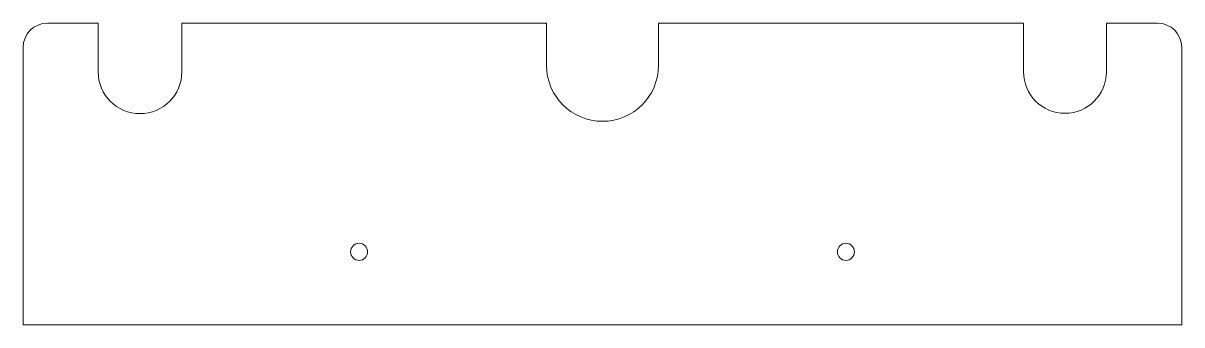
# Model space of a CAD drawing. Header units: millimetres. Extents: x 96 to 334, y 108 to 170.
import ezdxf

# ---------------------------------------------------------------- set-up
doc = ezdxf.new("R2010")
doc.units = ezdxf.units.MM

msp = doc.modelspace()

# ---------------------------------------------------------------- linework, layer by layer
at = {"color": 7, "linetype": 'Continuous', "lineweight": 15}
for p, q in [((111.03, 169.94), (100.63, 169.94)), ((111.03, 169.94), (111.03, 159.94)), ((128.23, 159.94), (128.23, 169.94)), ((203.13, 169.94), (128.23, 169.94)), ((203.13, 169.94), (203.13, 161.27)), ((226.13, 161.27), (226.13, 169.94)), ((301.11, 169.94), (226.13, 169.94)), ((301.11, 169.94), (301.11, 159.94)), ((318.15, 159.94), (318.15, 169.94)), ((328.63, 169.94), (318.15, 169.94)), ((95.63, 164.94), (95.63, 107.94)), ((333.63, 107.94), (333.63, 164.94)), ((95.63, 107.94), (333.63, 107.94))]:
    msp.add_line(p, q, dxfattribs=at)
for centre in [(164.63, 122.94), (264.63, 122.94)]:
    msp.add_circle(centre, 1.75, dxfattribs=at)
for centre, radius, start, end in [((100.63, 164.94), 5, 90, 180), ((328.63, 164.94), 5, 0, 90), ((119.63, 159.94), 8.6, 180, 0), ((214.63, 161.27), 11.5, 180, 0), ((309.63, 159.94), 8.52, 180, 0)]:
    msp.add_arc(centre, radius, start, end, dxfattribs=at)

doc.saveas('drawing.dxf')
